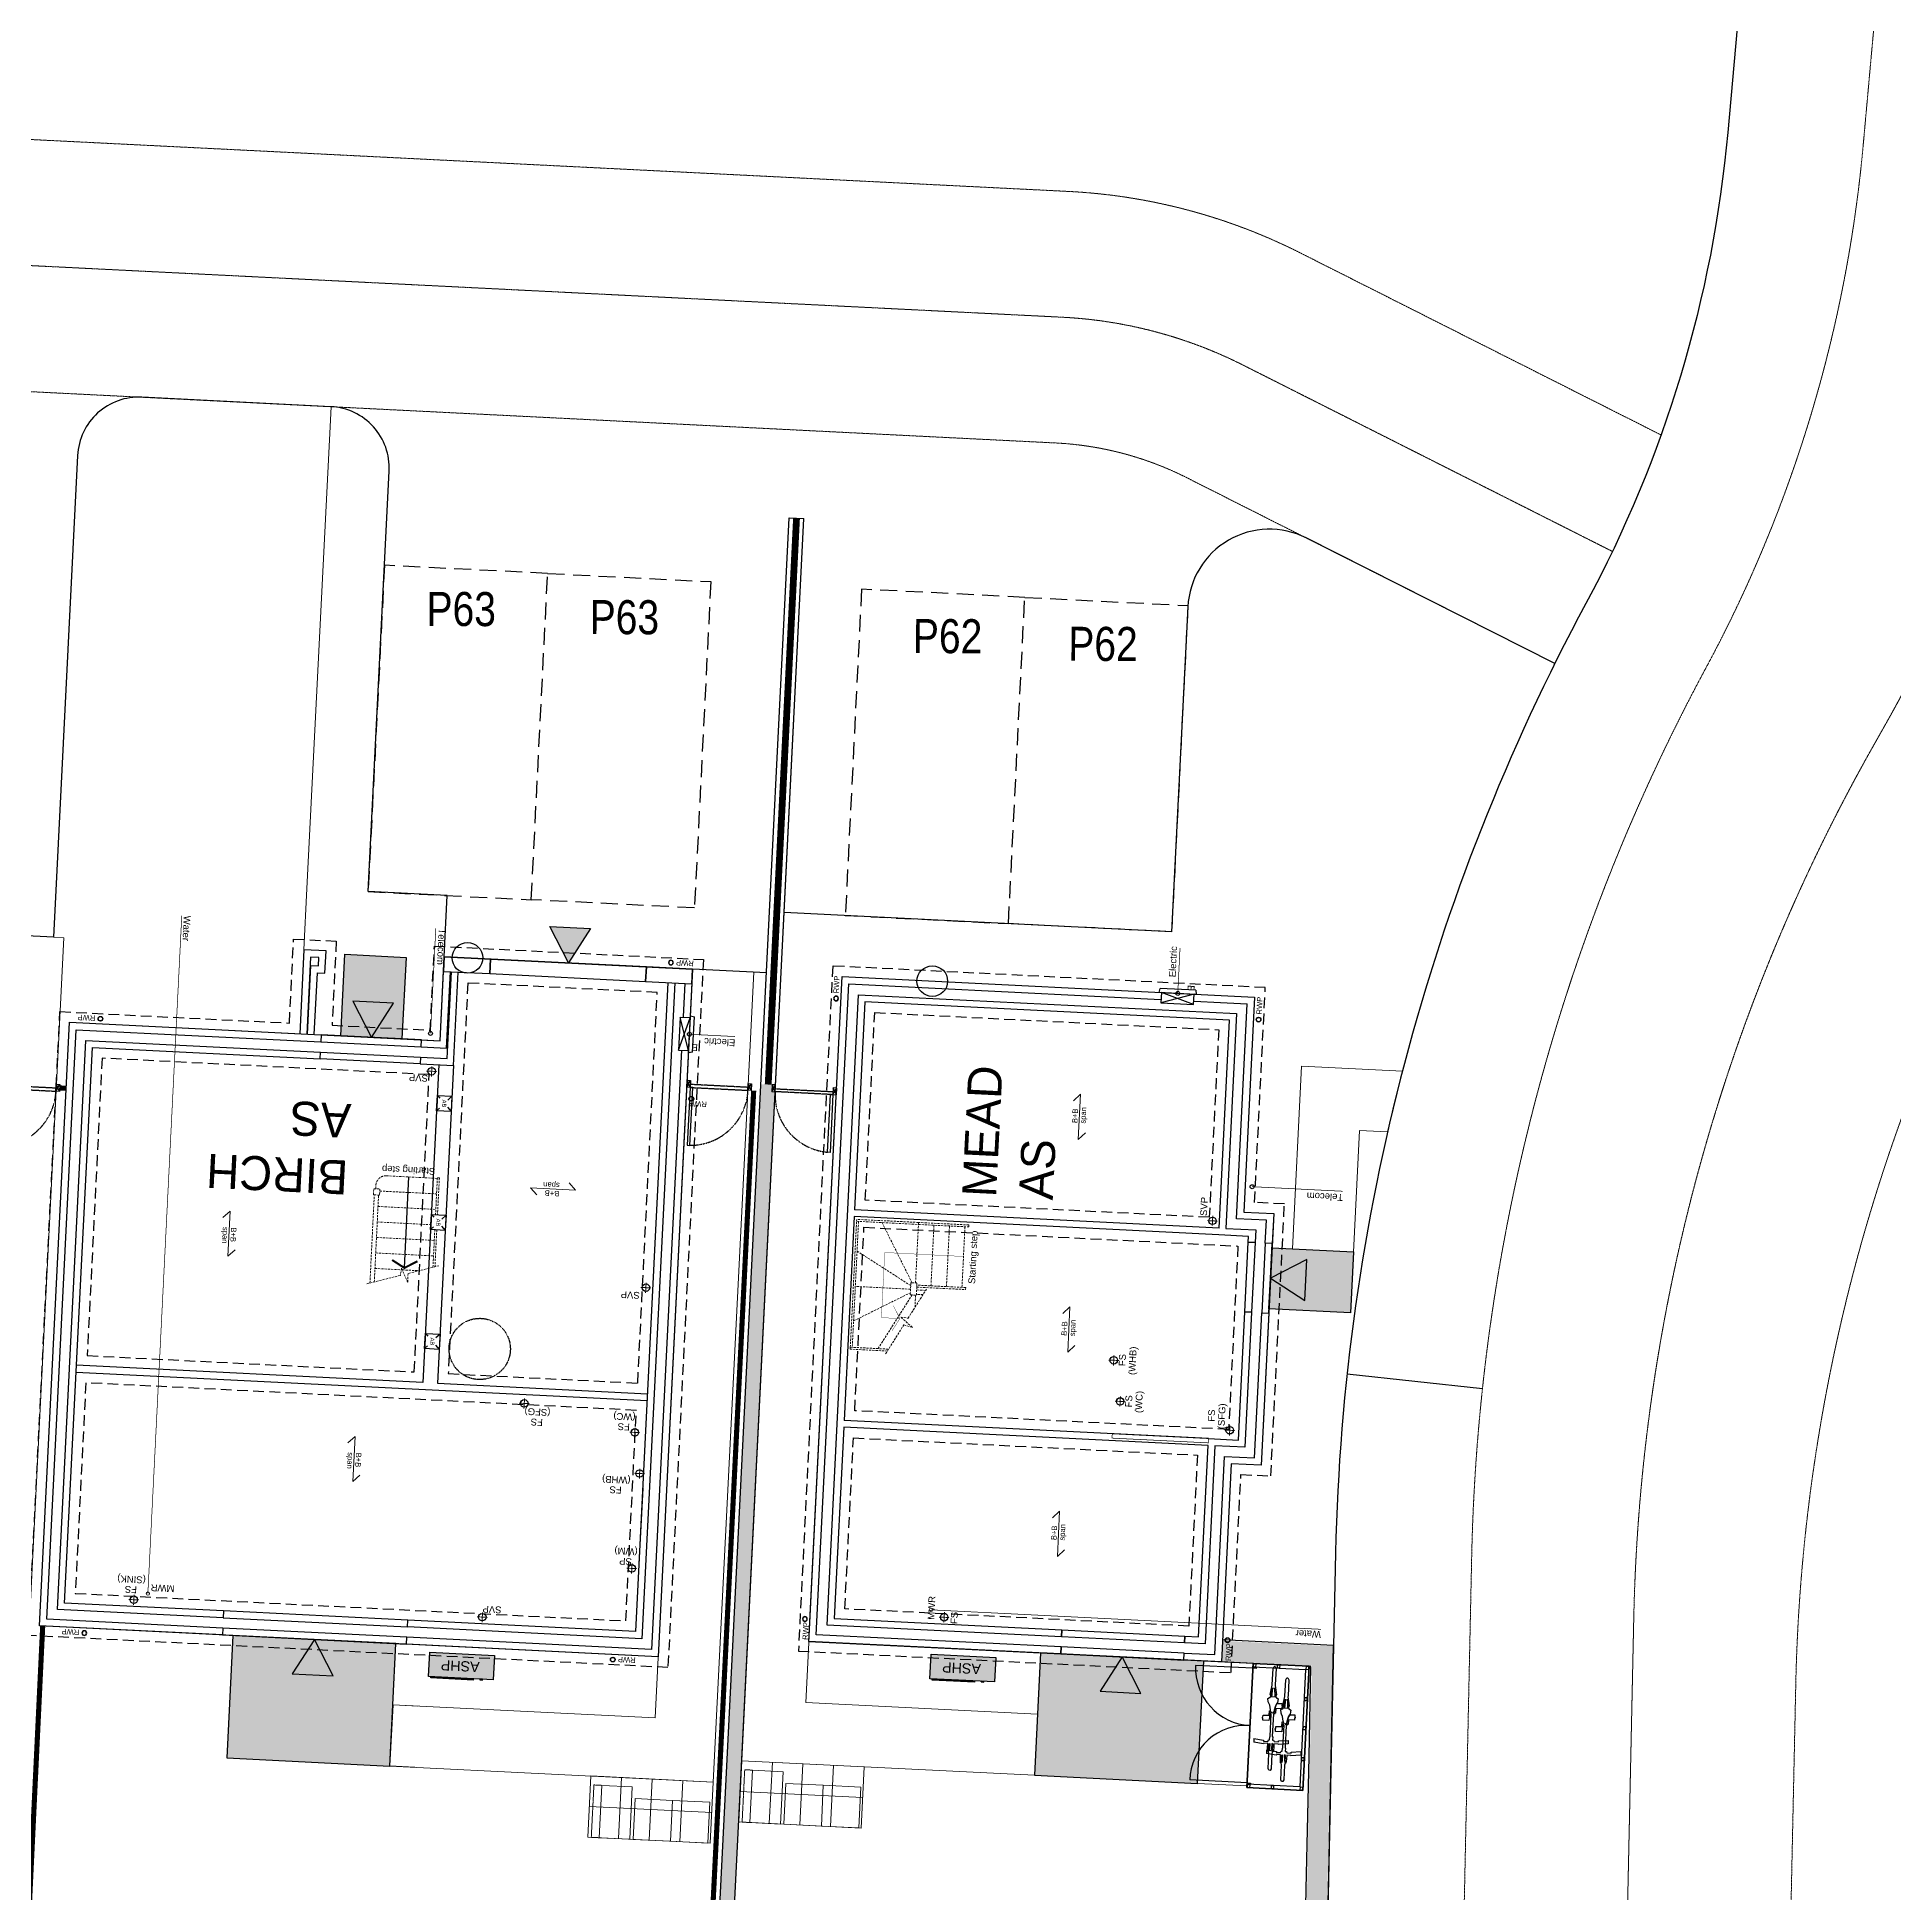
# Model space of a CAD drawing. Extents: x 287880777 to 288144713, y 62793326 to 63089570.
# Drawn here: x 288049055 to 288076346, y 62920524 to 62947804 of the extents above; entities that cross this region are included whole.
import ezdxf

# ---------------------------------------------------------------- set-up
doc = ezdxf.new("R2010")
doc.units = 0
doc.set_wipeout_variables(frame=1)
for name, pattern in [('CENTER', [2, 1.25, -0.25, 0.25, -0.25]), ('CENTER2', [28.575, 19.05, -3.175, 3.175, -3.175]), ('Dash', [6.35, 3.175, -3.175]), ('DASHED', [1.4, 0.7, -0.7]), ('DASHED2', [0.375, 0.25, -0.125]), ('HIDDEN', [9.525, 6.35, -3.175])]:
    doc.linetypes.add(name, pattern=pattern)
doc.layers.get('0').update_dxf_attribs({"color": 252})
for name, color, linetype, lineweight in [('EXP - HIGHWAY CENTRELINE', 3, 'CENTER2', 18), ('EXP - HIGHWAY CHANNEL', 4, 'DASHED2', 9), ('EXP - HIGHWAY FOOTWAY', 3, 'Continuous', 25), ('EXP - PRIVATE CHANNEL', 3, 'DASHED2', 9), ('NAR BIN STORAGE', 2, 'Continuous', 0), ('NAR CBF', 34, 'FENCELINE2', 0), ('NAR M4(2)', 94, 'Continuous', 30), ('NAR PATHS', 3, 'Continuous', 0), ('Wain-Text', 2, 'Continuous', 25)]:
    doc.layers.add(name, color=color, linetype=linetype, lineweight=lineweight)
for name, color, linetype in [('NAR CYCLE STORES', 2, 'DASHED'), ('NAR DETAIL', 2, 'Continuous'), ('NAR EXTERNAL WALLS', 2, 'Continuous'), ('NAR PARKING', 7, 'DASHED2'), ('NAR PATIO', 3, 'Continuous'), ('NAR PRIVATE DRIVE', 6, 'Continuous'), ('NAR PRIVATE PATH HATCH', 8, 'Continuous'), ('NAR_SUBS_PLANS', 7, 'Continuous'), ('Wain-Drainage Foul', 6, 'Continuous'), ('Wain-Drainage Foul Text', 2, 'Continuous'), ('Wain-Drainage run', 140, 'Continuous'), ('Wain-Electrics', 3, 'Continuous'), ('Wain-Floor Vent', 2, 'Continuous'), ('Wain-Foundation acessories', 9, 'Continuous'), ('Wain-Foundation Line', 9, 'Continuous'), ('Wain-Meter box', 9, 'Continuous'), ('Wain-RWP', 9, 'Continuous'), ('Wain-Services Run (Electric)', 10, 'Continuous'), ('Wain-Services Run (Telecom)', 190, 'Continuous'), ('Wain-Stair 1', 2, 'Continuous'), ('Wain-Stair numbers', 9, 'Continuous'), ('Wain-Wall (External)', 4, 'Continuous')]:
    doc.layers.add(name, color=color, linetype=linetype)
for name, color, linetype, true_color in [('NAR DOOR OPENINGS', 140, 'Continuous', 0x00bfff), ('NAR EV CHARGING POINT', 3, 'Continuous', 0x00ff00), ('NAR HOUSE TYPE NAMES', 1, 'Continuous', 0xff0000), ('RL-Fittings', 252, 'Continuous', 0x8f8f8e), ('Wain-Services Run (Water', 145, 'Continuous', 0x3481b8)]:
    doc.layers.add(name, color=color, linetype=linetype, true_color=true_color)
for name, color, linetype, lineweight, true_color in [('NAR Retaining Wall', 222, 'Continuous', 13, 0xcc0099), ('Wain-Mains Water Riser', 152, 'Continuous', 25, 0x2776bb), ('Wain-Mains Water Riser Text', 152, 'Continuous', 25, 0x2776bb)]:
    doc.layers.add(name, color=color, linetype=linetype, lineweight=lineweight, true_color=true_color)
doc.styles.add('DD Arial Narrow', font='ARIALN.TTF', dxfattribs={"height": 100})
doc.styles.get("Standard").update_dxf_attribs({"font": 'arial.ttf'})
doc.styles.add('XREF - ARCHITECT LAYOUT$0$DD Arial Narrow', font='ARIALN.TTF', dxfattribs={"height": 100})
doc.linetypes.add('FENCELINE2', pattern='A,0.25,-0.1,[132,ltypeshp.shx,S=0.1,R=0,X=-0.1,Y=0],-0.1,1', length=1.45)

# ---------------------------------------------------------------- blocks, each defined once
blk = doc.blocks.new('Drainage Pipe')
at = {"linetype": 'CENTER', "lineweight": 13, "ltscale": 20}
for p, q in [((-41681, 78687), (-41831, 78687)), ((-41756, 78762), (-41756, 78612))]:
    blk.add_line(p, q, dxfattribs=at)
blk.add_circle((-41756, 78687), 55)
blk = doc.blocks.new('Span symbol - Beam & block')
at = {"linetype": 'Continuous', "lineweight": 13}
for p, q in [((-5342, 71790), (-6007, 71790)), ((-6007, 71790), (-5906, 71689)), ((-5442, 71890), (-5342, 71790))]:
    blk.add_line(p, q, dxfattribs=at)
at = {"insert": (-5770, 71896), "char_height": 80, "attachment_point": 1, "line_spacing_factor": 0.9}
blk.add_mtext('B+B\\Pspan', dxfattribs=at)
blk = doc.blocks.new('ASHP')
at = {"transparency": 33554457}
h = blk.add_hatch(color=256, dxfattribs=at)
h.dxf.hatch_style = 1
h.paths.add_polyline_path([(548853, -2506), (548853, -2866), (547903, -2866), (547903, -2506)])
at = {"flags": 128}
blk.add_lwpolyline([(548853, -2506), (548853, -2866), (547903, -2866), (547903, -2506)], close=True, dxfattribs=at)
for points in [[(548098, -2496), (548058, -2496), (548058, -2506), (548098, -2506)], [(548199, -2488), (548821, -2488), (548821, -2506), (548199, -2506)]]:
    blk.add_lwpolyline(points, close=True)
at = {"layer": 'Wain-Electrics', "lineweight": 0, "insert": (548112, -2609), "char_height": 150, "width": 2397.38, "attachment_point": 1, "line_spacing_factor": 0.9}
blk.add_mtext('\\A1;ASHP ', dxfattribs=at)
at = {"layer": 'Wain-Text', "lineweight": 0, "insert": (548112, -2609), "char_height": 150, "width": 2397.38, "attachment_point": 1, "line_spacing_factor": 0.9}
blk.add_mtext('\\A1;ASHP ', dxfattribs=at)
blk = doc.blocks.new('RWP')
for radius in [35, 31.5]:
    blk.add_circle((35, 35), radius)
blk = doc.blocks.new('Stairs (Subs)')
at = {"layer": 'Wain-Stair 1', "color": 9, "linetype": 'HIDDEN', "lineweight": 9, "ltscale": 5}
for p, q in [((42, 1543, 0), (42, 2090, 0)), ((71, 2090, 0), (1923, 2090, 0)), ((71, 2090, 0), (71, 1527, 0)), ((1923, 2061, 0), (71, 2061, 0)), ((460, 2061, 0), (914, 1249, 0)), ((967, 1249, 0), (967, 2061, 0)), ((1486, 2061, 0), (1020, 1249, 0)), ((1923, 2090, 0), (1923, 1180, 0)), ((1952, 1180, 0), (1952, 2090, 0)), ((71, 1681, 0), (883, 1222, 0)), ((1923, 1715, 0), (1063, 1232, 0)), ((705, 1170, 0), (883, 1170, 0)), ((883, 1249, 0), (883, 1159, 0)), ((1063, 1249, 0), (883, 1249, 0)), ((883, 1159, 0), (1063, 1159, 0)), ((896, 1062, 0), (896, 1159, 0)), ((960, 1026, 0), (960, 1159, 0)), ((1063, 1159, 0), (1063, 1249, 0)), ((1063, 1180, 0), (1923, 1180, 0)), ((1031, 952, 0), (1923, 952, 0)), ((1031, 724, 0), (1923, 724, 0)), ((1031, 496, 0), (1923, 496, 0))]:
    blk.add_line(p, q, dxfattribs=at)
at = {"layer": 'Wain-Stair 1', "color": 9, "linetype": 'HIDDEN', "lineweight": 9, "ltscale": 5, "elevation": 0}
for points in [[(42, 2090), (71, 2090)], [(1923, 2090), (1952, 2090)], [(0, 1567), (437, 1321), (408, 1194), (549, 1370), (539, 1264), (985, 1012)]]:
    blk.add_lwpolyline(points, dxfattribs=at)
for points in [[(1002, 441), (1031, 441), (1031, 1159), (1002, 1159)], [(1923, 441), (1952, 441), (1952, 1180), (1923, 1180)]]:
    blk.add_lwpolyline(points, close=True, dxfattribs=at)
at = {"layer": 'Wain-Stair numbers', "color": 253, "const_width": 5, "elevation": 0}
for points in [[(528, 1383), (528, 1655), (1486, 1655), (1486, 496)], [(342, 1490), (342, 1490), (528, 1383), (714, 1490), (714, 1490)]]:
    blk.add_lwpolyline(points, dxfattribs=at)
at = {"layer": 'Wain-Stair numbers', "color": 9, "insert": (1481, 406, 0), "char_height": 100, "width": 1584.27, "attachment_point": 2, "line_spacing_factor": 0.9}
blk.add_mtext('Starting step ', dxfattribs=at)
blk = doc.blocks.new('Wall mounted meter - Electric (Plan)')
blk.add_wipeout([(-7157, 85115), (-7157, 84635), (-7007, 84635), (-7007, 85115)])
for p, q in [((-7217, 85137), (-7157, 85147)), ((-7217, 85137), (-7217, 84613)), ((-7157, 85147), (-7157, 84603)), ((-7007, 85115), (-7157, 85115)), ((-7007, 84635), (-7007, 85115)), ((-7157, 84603), (-7217, 84613)), ((-7157, 84635), (-7007, 84635))]:
    blk.add_line(p, q)
at = {"color": 9}
for p, q in [((-7157, 85115), (-7007, 84635)), ((-7007, 85115), (-7157, 84635))]:
    blk.add_line(p, q, dxfattribs=at)
at = {"lineweight": 0, "insert": (-7368, 85117), "char_height": 100, "width": 133.81, "attachment_point": 1, "line_spacing_factor": 0.9}
blk.add_mtext('\\A1;\\pi78.42052,t378.42052;{\\fCalibri|b0|i0|c0|p34;E}', dxfattribs=at)
blk = doc.blocks.new('A$Cee92f38c')
at = {"layer": 'NAR M4(2)', "ltscale": 10, "transparency": 33554585}
h = blk.add_hatch(color=256, dxfattribs=at)
h.dxf.hatch_style = 1
h.paths.add_polyline_path([(0, 1.2), (0.9, 1.2), (0.9, 0), (0, 0)])
at = {"layer": 'NAR M4(2)', "ltscale": 0.25}
blk.add_lwpolyline([(0, 1.2), (0, 0), (0.9, 0), (0.9, 1.2)], close=True, dxfattribs=at)
blk = doc.blocks.new('A$C3d9247a0')
at = {"layer": 'NAR DOOR OPENINGS', "transparency": 33554610}
h = blk.add_hatch(color=256, dxfattribs=at)
h.dxf.hatch_style = 1
h.paths.add_polyline_path([(450, 1200), (150, 680), (750, 680)])
at = {"layer": 'NAR DOOR OPENINGS'}
blk.add_lwpolyline([(450, 1200), (150, 680), (750, 680)], close=True, dxfattribs=at)
at = {"layer": 'NAR M4(2)', "ltscale": 10, "transparency": 33554585, "xscale": -1000, "yscale": 1000, "zscale": 1000}
blk.add_blockref('A$Cee92f38c', (900, 0), dxfattribs=at)
blk = doc.blocks.new('A$C324e72f9')
at = {"layer": 'NAR DOOR OPENINGS', "transparency": 33554610}
h = blk.add_hatch(color=256, dxfattribs=at)
h.dxf.hatch_style = 1
h.paths.add_polyline_path([(1200, 0), (900, 520), (1500, 520)])
at = {"layer": 'NAR PRIVATE PATH HATCH', "transparency": 33554597}
h = blk.add_hatch(color=256, dxfattribs=at)
h.dxf.hatch_style = 1
h.paths.add_polyline_path([(2400, 0), (0, 0), (0, 1800), (2400, 1800)])
at = {"layer": 'NAR DOOR OPENINGS'}
blk.add_lwpolyline([(1200, 0), (900, 520), (1500, 520)], close=True, dxfattribs=at)
at = {"layer": 'NAR PATIO'}
blk.add_lwpolyline([(2400, 0), (0, 0), (0, 1800), (2400, 1800)], close=True, dxfattribs=at)
blk = doc.blocks.new('Stairs Subs')
at = {"layer": 'Wain-Stair 1', "color": 9, "linetype": 'HIDDEN', "lineweight": 9, "ltscale": 5}
for p, q in [((447, 1368), (199, 1368)), ((850, 1368), (462, 1368)), ((850, 1566), (850, 288)), ((913, 1585), (913, 288)), ((-29, -9), (-29, 1299)), ((0, 1307), (0, -9)), ((850, 1140), (0, 1140)), ((850, 912), (0, 912)), ((850, 684), (0, 684)), ((850, 456), (0, 456)), ((836, 198), (836, 288)), ((836, 288), (926, 288)), ((926, 288), (926, 198)), ((836, 228), (0, 228)), ((752, 0), (0, 0)), ((926, 198), (836, 198)), ((896, 198), (896, 145)), ((0, -9), (-29, -9))]:
    blk.add_line(p, q, dxfattribs=at)
blk.add_lwpolyline([(-87, 1281), (360, 1417), (359, 1547), (459, 1345), (472, 1450), (962, 1600)], dxfattribs=at)
blk.add_arc((752, 145), 145, 270, 0, dxfattribs=at)
at = {"layer": 'Wain-Stair numbers', "const_width": 30}
blk.add_lwpolyline([(604, 1231), (604, 1231), (418, 1338), (232, 1231), (232, 1231)], dxfattribs=at)
at = {"layer": 'Wain-Stair numbers'}
blk.add_lwpolyline([(418, 1338), (418, 0)], dxfattribs=at)
at = {"layer": 'Wain-Stair numbers', "color": 9, "insert": (428, -49), "char_height": 100, "width": 1584.27, "attachment_point": 2, "line_spacing_factor": 0.9}
blk.add_mtext('Starting step ', dxfattribs=at)
blk = doc.blocks.new('A$C1dcf01e1')
at = {"layer": 'Wain-Drainage Foul', "lineweight": 0}
blk.add_blockref('Drainage Pipe', (41756, -78687), dxfattribs=at)
blk = doc.blocks.new('A$C43a92ec7')
at = {"layer": 'NAR DOOR OPENINGS', "transparency": 33554610}
h = blk.add_hatch(color=256, dxfattribs=at)
h.dxf.hatch_style = 1
edge = h.paths.add_edge_path()
edge.add_line((0, 0), (-300, 520))
edge.add_line((-300, 520), (300, 520))
edge.add_line((300, 520), (0, 0))
at = {"layer": 'NAR DOOR OPENINGS'}
blk.add_lwpolyline([(0, 0), (-300, 520), (300, 520)], close=True, dxfattribs=at)
blk = doc.blocks.new('A$Cfbc31330')
at = {"layer": 'RL-Fittings', "ltscale": 0.859024}
for p, q in [((0, 0.288), (0.033, 0.305)), ((0.033, 0.305), (0.301, 0.305)), ((0.301, 0.305), (0.309, 0.305)), ((0.309, 0.305), (0.459, 0.331)), ((0.467, 0.314), (0.351, 0.297)), ((0.351, 0.297), (0.501, 0.306)), ((0.459, 0.331), (0.484, 0.322)), ((0.501, 0.306), (0.467, 0.314)), ((0.484, 0.322), (0.509, 0.331)), ((0.501, 0.322), (0.501, 0.239)), ((0.509, 0.339), (0.526, 0.364)), ((0.509, 0.331), (0.509, 0.339)), ((0.526, 0.364), (0.584, 0.356)), ((0.584, 0.356), (0.601, 0.347)), ((0.601, 0.431), (0.634, 0.431)), ((0.601, 0.347), (0.601, 0.431)), ((0.601, 0.347), (0.634, 0.331)), ((0.634, 0.331), (0.601, 0.347)), ((0.634, 0.439), (0.651, 0.439)), ((0.634, 0.431), (0.634, 0.439)), ((0.634, 0.331), (0.71, 0.314)), ((0.71, 0.314), (0.634, 0.331)), ((0.651, 0.439), (0.651, 0.431)), ((0.651, 0.431), (0.684, 0.431)), ((0.684, 0.431), (0.685, 0.331)), ((0.685, 0.331), (0.76, 0.331)), ((0.71, 0.314), (0.743, 0.306)), ((0.743, 0.306), (0.71, 0.314)), ((0.743, 0.306), (0.76, 0.289)), ((0.76, 0.289), (0.743, 0.306)), ((0.76, 0.331), (0.76, 0.314)), ((0.76, 0.314), (0.776, 0.314)), ((0.776, 0.314), (0.776, 0.297)), ((1.144, 0.298), (1.152, 0.306)), ((1.152, 0.306), (1.202, 0.306)), ((1.194, 0.561), (1.252, 0.561)), ((1.211, 0.402), (1.194, 0.561)), ((1.202, 0.323), (1.227, 0.331)), ((1.202, 0.306), (1.202, 0.323)), ((1.227, 0.402), (1.211, 0.402)), ((1.227, 0.331), (1.227, 0.402)), ((1.252, 0.561), (1.269, 0.402)), ((1.269, 0.402), (1.261, 0.394)), ((1.265, 0.398), (1.261, 0.331)), ((1.261, 0.331), (1.327, 0.331)), ((1.269, 0.314), (1.261, 0.298)), ((1.386, 0.315), (1.269, 0.314)), ((1.327, 0.331), (1.394, 0.323)), ((1.352, 0.298), (1.386, 0.306)), ((1.394, 0.323), (1.394, 0.315)), ((1.394, 0.315), (1.428, 0.306)), ((1.428, 0.306), (1.67, 0.306)), ((1.67, 0.306), (1.698, 0.292)), ((0, 0.272), (0, 0.288)), ((0.033, 0.255), (0, 0.272)), ((0.301, 0.255), (0.033, 0.255)), ((0.309, 0.255), (0.301, 0.255)), ((0.459, 0.23), (0.309, 0.255)), ((0.468, 0.247), (0.351, 0.264)), ((0.351, 0.264), (0.501, 0.255)), ((0.484, 0.239), (0.459, 0.23)), ((0.501, 0.255), (0.468, 0.247)), ((0.509, 0.23), (0.484, 0.239)), ((0.509, 0.222), (0.509, 0.23)), ((0.526, 0.197), (0.509, 0.222)), ((0.584, 0.205), (0.526, 0.197)), ((0.601, 0.214), (0.584, 0.205)), ((0.635, 0.231), (0.601, 0.214)), ((0.71, 0.247), (0.635, 0.231)), ((0.743, 0.256), (0.71, 0.247)), ((0.726, 0.247), (0.718, 0.247)), ((0.726, 0.231), (0.726, 0.247)), ((0.801, 0.231), (0.726, 0.231)), ((0.76, 0.272), (0.743, 0.256)), ((0.76, 0.289), (0.76, 0.281)), ((0.76, 0.281), (0.76, 0.289)), ((0.76, 0.247), (0.76, 0.239)), ((0.776, 0.247), (0.76, 0.247)), ((0.76, 0.239), (0.852, 0.239)), ((0.776, 0.297), (1.144, 0.298)), ((0.776, 0.264), (0.776, 0.247)), ((1.144, 0.264), (0.776, 0.264)), ((0.802, 0.13), (0.801, 0.231)), ((0.835, 0.13), (0.802, 0.13)), ((0.835, 0.122), (0.835, 0.13)), ((0.852, 0.122), (0.835, 0.122)), ((0.852, 0.239), (0.852, 0.231)), ((0.852, 0.231), (0.885, 0.231)), ((0.885, 0.131), (0.852, 0.13)), ((0.852, 0.13), (0.852, 0.122)), ((0.885, 0.231), (0.885, 0.131)), ((1.152, 0.256), (1.144, 0.264)), ((1.202, 0.256), (1.152, 0.256)), ((1.194, 0.001), (1.211, 0.16)), ((1.194, 0), (1.253, 0)), ((1.202, 0.239), (1.202, 0.256)), ((1.227, 0.231), (1.202, 0.239)), ((1.211, 0.16), (1.227, 0.16)), ((1.227, 0.16), (1.227, 0.231)), ((1.269, 0.16), (1.252, 0.001)), ((1.261, 0.298), (1.352, 0.298)), ((1.261, 0.264), (1.352, 0.264)), ((1.269, 0.248), (1.261, 0.264)), ((1.261, 0.231), (1.261, 0.168)), ((1.327, 0.231), (1.261, 0.231)), ((1.261, 0.168), (1.269, 0.16)), ((1.386, 0.248), (1.269, 0.248)), ((1.394, 0.239), (1.327, 0.231)), ((1.352, 0.264), (1.386, 0.256)), ((1.428, 0.256), (1.394, 0.248)), ((1.394, 0.248), (1.394, 0.239)), ((1.67, 0.256), (1.428, 0.256)), ((1.698, 0.271), (1.67, 0.256)), ((1.698, 0.292), (1.698, 0.271))]:
    blk.add_line(p, q, dxfattribs=at)

msp = doc.modelspace()

# ---------------------------------------------------------------- linework, layer by layer
at = {"layer": 'EXP - HIGHWAY CENTRELINE', "ltscale": 0.15, "flags": 128}
for points in [[(288082369, 62830131), (288088746, 62863492, 0.257378), (288082765, 62881853), (288079969, 62884468, -0.213199), (288072053, 62903262), (288072511, 62924583, -0.123895), (288076027, 62937385), (288076210, 62937709, 0.106544), (288078907, 62946358), (288080118, 62959784)], [(288072198, 62940247), (288066774, 62942984, 0.104727), (288064110, 62943689), (288027446, 62945524)]]:
    msp.add_lwpolyline(points, format="xyb", dxfattribs=at)
at = {"layer": 'EXP - HIGHWAY CHANNEL', "ltscale": 2.5, "flags": 128}
for points in [[(288076205, 62949797), (288075882, 62946224, -0.101417), (288073570, 62938534, 0.118747), (288070130, 62925490), (288069890, 62914308)], [(288074670, 62913335), (288074891, 62923609, -0.132001), (288078671, 62936562, 0.114617), (288081927, 62946448), (288082195, 62949413)]]:
    msp.add_lwpolyline(points, format="xyb", dxfattribs=at)
at = {"layer": 'EXP - HIGHWAY FOOTWAY', "flags": 128}
msp.add_lwpolyline([(288066692, 62958683, -0.424222), (288074213, 62949977), (288073891, 62946404, -0.101417), (288071809, 62939483, 0.118747), (288068130, 62925533), (288067654, 62903357, 0.207504), (288076499, 62881698, 0.207504)], format="xyb", dxfattribs=at)
msp.add_lwpolyline([(288068301, 62928163), (288070289, 62927948)], dxfattribs=at)
at = {"layer": 'EXP - PRIVATE CHANNEL', "ltscale": 2.5, "flags": 128}
for points in [[(288072912, 62941959), (288067607, 62944636, 0.104727), (288064202, 62945537), (288027538, 62947372)], [(288071353, 62938601), (288065940, 62941333, 0.104727), (288064018, 62941841), (288027353, 62943676)]]:
    msp.add_lwpolyline(points, format="xyb", dxfattribs=at)
at = {"layer": 'NAR BIN STORAGE', "linetype": 'Dash', "ltscale": 0.025}
for points in [[(288057350, 62922118), (288057235, 62922124), (288057196, 62921354), (288057311, 62921349)], [(288059565, 62922342), (288059450, 62922347), (288059412, 62921578), (288059527, 62921572)]]:
    msp.add_lwpolyline(points, dxfattribs=at)
at = {"layer": 'NAR BIN STORAGE'}
for points in [[(288057311, 62921349), (288057350, 62922118), (288057799, 62922096), (288057761, 62921326)], [(288059527, 62921572), (288059565, 62922342), (288060014, 62922319), (288059976, 62921550)], [(288060026, 62921548), (288060056, 62922147), (288060605, 62922120), (288060576, 62921520)], [(288060576, 62921520), (288060605, 62922120), (288061155, 62922092), (288061125, 62921493)], [(288057811, 62921324), (288057840, 62921923), (288058390, 62921896), (288058360, 62921297)], [(288058360, 62921297), (288058390, 62921896), (288058939, 62921869), (288058909, 62921269)]]:
    msp.add_lwpolyline(points, close=True, dxfattribs=at)
at = {"layer": 'NAR CBF', "ltscale": 1200, "transparency": 33554687, "const_width": 75}
for points in [[(288049384, 62932365), (288049484, 62932360)], [(288058782, 62916324), (288059582, 62932325)], [(288049137, 62924460), (288048894, 62919369), (288048887, 62916350)]]:
    msp.add_lwpolyline(points, dxfattribs=at)
at = {"layer": 'NAR DETAIL', "flags": 128}
for points in [[(288058654, 62932472), (288058649, 62932372), (288058599, 62932375), (288058604, 62932474)], [(288049387, 62932415), (288049382, 62932315), (288049332, 62932317), (288049337, 62932417)], [(288058649, 62932372), (288058606, 62931523), (288058644, 62931521), (288058687, 62932370)], [(288059552, 62932427), (288059547, 62932327), (288059498, 62932330), (288059503, 62932429)], [(288059852, 62932412), (288059847, 62932312), (288059897, 62932310), (288059902, 62932409)], [(288060746, 62932267), (288060704, 62931418), (288060666, 62931420), (288060708, 62932269)], [(288060751, 62932367), (288060746, 62932267), (288060796, 62932265), (288060801, 62932364)]]:
    msp.add_lwpolyline(points, close=True, dxfattribs=at)
for points in [[(288058649, 62932372), (288058604, 62932474)], [(288049332, 62932317), (288049387, 62932415)], [(288049382, 62932315), (288049337, 62932417)], [(288058599, 62932375), (288058654, 62932472)], [(288059498, 62932330), (288059552, 62932427)], [(288059547, 62932327), (288059503, 62932429)], [(288059847, 62932312), (288059902, 62932409)], [(288059897, 62932310), (288059852, 62932412)], [(288060746, 62932267), (288060801, 62932364)], [(288060796, 62932265), (288060751, 62932367)]]:
    msp.add_lwpolyline(points, dxfattribs=at)
at = {"layer": 'NAR DETAIL', "linetype": 'DASHED', "ltscale": 0.005, "flags": 128}
for points in [[(288048483, 62932360), (288049332, 62932317), (288049334, 62932361), (288048485, 62932404)], [(288058649, 62932372), (288059498, 62932330), (288059500, 62932373), (288058651, 62932416)], [(288060746, 62932267), (288059897, 62932310), (288059899, 62932353), (288060748, 62932311)]]:
    msp.add_lwpolyline(points, close=True, dxfattribs=at)
at = {"layer": 'NAR DETAIL', "ltscale": 0.5}
msp.add_lwpolyline([(288067742, 62923867), (288066918, 62923908), (288066827, 62922085), (288067651, 62922044), (288067742, 62923867)], dxfattribs=at)
msp.add_lwpolyline([(288066918, 62923908), (288067742, 62923867), (288067651, 62922044), (288066827, 62922085)], close=True, dxfattribs=at)
at = {"layer": 'NAR DETAIL', "linetype": 'DASHED', "ltscale": 0.2}
for centre, start, end in [((288048483, 62932360), 269.5514, 357.1315), ((288058649, 62932372), 269.5514, 357.1315), ((288060746, 62932267), 177.1392, 264.7193)]:
    msp.add_arc(centre, 850, start, end, dxfattribs=at)
at = {"layer": 'NAR EV CHARGING POINT'}
for centre in [(288055377, 62934276), (288062206, 62933934)]:
    msp.add_circle(centre, 225, dxfattribs=at)
at = {"layer": 'NAR EXTERNAL WALLS'}
for points in [[(288059097, 62916323), (288060318, 62940729)], [(288060104, 62940740), (288060318, 62940729)]]:
    msp.add_lwpolyline(points, dxfattribs=at)
for points in [[(288064625, 62916122), (288064626, 62916199), (288066753, 62916194, 0.408601), (288067955, 62917369), (288067989, 62918944), (288068029, 62920811), (288068066, 62922533), (288068101, 62924174), (288066468, 62924256)], [(288064300, 62916123), (288064301, 62916525), (288066753, 62916519, 0.408601), (288067630, 62917376), (288067664, 62918951), (288067704, 62920818), (288067741, 62922539), (288067769, 62923865), (288066452, 62923931)]]:
    msp.add_lwpolyline(points, format="xyb", dxfattribs=at)
at = {"layer": 'NAR PARKING', "ltscale": 1000}
for points in [[(288056315, 62935130), (288056555, 62939924), (288054158, 62940044), (288053918, 62935250)], [(288056315, 62935130), (288056555, 62939924), (288058952, 62939804), (288058712, 62935010)], [(288063325, 62934779), (288063564, 62939573), (288061167, 62939693), (288060928, 62934899)], [(288063325, 62934779), (288063564, 62939573), (288065961, 62939453), (288065722, 62934659)]]:
    msp.add_lwpolyline(points, close=True, dxfattribs=at)
at = {"layer": 'NAR PATHS'}
for points in [[(288052974, 62934396), (288053019, 62935295), (288053373, 62942374)], [(288060883, 62934000), (288060883, 62934000), (288060350, 62923334), (288063752, 62923165), (288063708, 62922266), (288059407, 62922480), (288060029, 62934946), (288060029, 62934946)], [(288048397, 62934625), (288048547, 62934617), (288047997, 62923618), (288043994, 62923816), (288043949, 62922917), (288048850, 62922674), (288049446, 62934572), (288049296, 62934580)], [(288059856, 62922457), (288059811, 62921558)], [(288060306, 62922435), (288060261, 62921536)], [(288060755, 62922413), (288060710, 62921514)], [(288057641, 62922234), (288057596, 62921335)], [(288058090, 62922211), (288058045, 62921312)], [(288058540, 62922189), (288058495, 62921290)], [(288059384, 62922030), (288061182, 62921941)], [(288057169, 62921806), (288058967, 62921717)]]:
    msp.add_lwpolyline(points, dxfattribs=at)
for points in [[(288069111, 62932611), (288067631, 62932685), (288067496, 62930003), (288067197, 62930018), (288067152, 62929119), (288068350, 62929059), (288068484, 62931741), (288068894, 62931721), (288068940, 62931919), (288068983, 62932098), (288069041, 62932333)], [(288066104, 62922146), (288066829, 62922110), (288066918, 62923908), (288066194, 62923944)], [(288059362, 62921581), (288059407, 62922480), (288061204, 62922390), (288061160, 62921491)], [(288057147, 62921357), (288057191, 62922256), (288058989, 62922167), (288058944, 62921268)]]:
    msp.add_lwpolyline(points, close=True, dxfattribs=at)
at = {"layer": 'NAR PATHS', "elevation": 0}
msp.add_lwpolyline([(288054605, 62922384), (288054239, 62922403), (288054284, 62923301), (288054650, 62923283)], dxfattribs=at)
at = {"layer": 'NAR PRIVATE DRIVE'}
for points in [[(288059769, 62934056), (288055037, 62934293), (288055081, 62935191), (288053918, 62935250), (288054227, 62941430, 0.414216), (288053373, 62942374), (288050593, 62942513, 0.414214), (288049649, 62941659), (288049295, 62934580), (288044747, 62934807), (288044792, 62935707), (288043647, 62935764)], [(288071353, 62938601), (288067700, 62940445, 0.542473), (288065960, 62939434), (288065721, 62934659), (288060029, 62934944), (288060318, 62940729)]]:
    msp.add_lwpolyline(points, format="xyb", dxfattribs=at)
msp.add_lwpolyline([(288060029, 62934944), (288060318, 62940729)], dxfattribs=at)
at = {"layer": 'NAR Retaining Wall', "linetype": 'DASHED', "ltscale": 250}
for points, const_width in [([(288059795, 62932415), (288060211, 62940734)], 100), ([(288058990, 62916324), (288059795, 62932415)], 200)]:
    msp.add_lwpolyline(points, dxfattribs=dict(at, const_width=const_width))
at = {"layer": 'NAR Retaining Wall', "linetype": 'Continuous', "ltscale": 250, "const_width": 300}
msp.add_lwpolyline([(288064463, 62916123), (288064463, 62916362), (288066753, 62916357, 0.408601), (288067793, 62917372), (288067826, 62918947), (288067866, 62920815), (288067903, 62922536), (288067935, 62924020), (288066460, 62924093)], format="xyb", dxfattribs=at)
at = {"layer": 'RL-Fittings', "ltscale": 0.859024}
for p, q in [((288066915, 62923838), (288066074, 62923880)), ((288066831, 62922155), (288065989, 62922197))]:
    msp.add_line(p, q, dxfattribs=at)
at = {"layer": 'RL-Fittings', "ltscale": 0.859024, "flags": 128}
for points in [[(288066915, 62923838), (288066918, 62923908), (288067742, 62923867), (288067651, 62922044), (288066827, 62922085), (288066830, 62922135)], [(288066916, 62923858), (288067690, 62923819), (288067604, 62922096), (288066830, 62922135)]]:
    msp.add_lwpolyline(points, dxfattribs=at)
for points in [[(288066966, 62923855), (288066965, 62923835), (288066915, 62923838), (288066916, 62923858), (288066966, 62923855)], [(288066963, 62923901), (288066923, 62923903), (288066921, 62923863), (288066961, 62923861), (288066963, 62923901)], [(288067314, 62923883), (288067274, 62923885), (288067272, 62923845), (288067312, 62923843), (288067314, 62923883)], [(288067737, 62923862), (288067697, 62923864), (288067695, 62923824), (288067735, 62923822), (288067737, 62923862)], [(288067714, 62923404), (288067674, 62923406), (288067672, 62923366), (288067712, 62923364), (288067714, 62923404)], [(288067693, 62922977), (288067653, 62922979), (288067651, 62922939), (288067691, 62922937), (288067693, 62922977)], [(288067670, 62922522), (288067630, 62922524), (288067628, 62922484), (288067668, 62922482), (288067670, 62922522)], [(288066881, 62922152), (288066880, 62922132), (288066830, 62922135), (288066831, 62922155), (288066881, 62922152)], [(288066874, 62922128), (288066835, 62922130), (288066833, 62922090), (288066872, 62922088), (288066874, 62922128)], [(288067225, 62922110), (288067185, 62922112), (288067183, 62922072), (288067223, 62922070), (288067225, 62922110)], [(288067648, 62922089), (288067609, 62922091), (288067607, 62922051), (288067646, 62922049), (288067648, 62922089)]]:
    msp.add_lwpolyline(points, close=True, dxfattribs=at)
at = {"layer": 'RL-Fittings', "ltscale": 0.859024}
for centre, radius, start, end in [((288066921, 62923844), 849, 177.539, 266.7317), ((288066810, 62922178), 821, 85.5939, 178.6768)]:
    msp.add_arc(centre, radius, start, end, dxfattribs=at)
at = {"layer": 'Wain-Drainage run', "lineweight": 0}
msp.add_circle((288050682, 62924936), 25, dxfattribs=at)
at = {"layer": 'Wain-Foundation Line', "linetype": 'HIDDEN', "ltscale": 25}
for points in [[(288053450, 62934522), (288053388, 62933286), (288054830, 62933214), (288054892, 62934450), (288058843, 62934252), (288058322, 62923850), (288048932, 62924320), (288049390, 62933486), (288052761, 62933318), (288052823, 62934553)], [(288055383, 62933907), (288055095, 62928167), (288057878, 62928028), (288058165, 62933768)], [(288050009, 62932802), (288049791, 62928432), (288054596, 62928192), (288054815, 62932561)], [(288049771, 62928033), (288049616, 62924939), (288057703, 62924535), (288057858, 62927628)]]:
    msp.add_lwpolyline(points, close=True, dxfattribs=at)
at = {"layer": 'Wain-Foundation Line', "linetype": 'HIDDEN', "ltscale": 25, "elevation": 0}
for points in [[(288060239, 62924092), (288066594, 62923774), (288066740, 62926686), (288067179, 62926664), (288067379, 62930661), (288066940, 62930683), (288067098, 62933839), (288060743, 62934157)], [(288066413, 62933220), (288066275, 62930464), (288061222, 62930716), (288061360, 62933473)], [(288066695, 62930042), (288066560, 62927348), (288061067, 62927623), (288061202, 62930317)], [(288066101, 62926970), (288065975, 62924458), (288060921, 62924711), (288061047, 62927223)]]:
    msp.add_lwpolyline(points, close=True, dxfattribs=at)
at = {"layer": 'Wain-Mains Water Riser', "lineweight": 0}
msp.add_circle((288062186, 62924697), 25, dxfattribs=at)
at = {"layer": 'Wain-Services Run (Electric)', "const_width": 10}
msp.add_lwpolyline([(288065812, 62933753), (288065845, 62934423)], dxfattribs=at)
at = {"layer": 'Wain-Services Run (Telecom)', "const_width": 10}
for points in [[(288054834, 62933166), (288054912, 62934708)], [(288066904, 62930914), (288068236, 62930847)]]:
    msp.add_lwpolyline(points, dxfattribs=at)
at = {"layer": 'Wain-Services Run (Telecom)'}
for centre in [(288054834, 62933166), (288066904, 62930914)]:
    msp.add_circle(centre, 29, dxfattribs=at)
at = {"layer": 'Wain-Services Run (Water', "const_width": 10}
for points in [[(288050682, 62924936), (288051180, 62934894)], [(288062186, 62924697), (288067914, 62924411)]]:
    msp.add_lwpolyline(points, dxfattribs=at)
at = {"layer": 'Wain-Wall (External)'}
for p, q in [((288052974, 62934396), (288052912, 62933160)), ((288053301, 62934379), (288052974, 62934396)), ((288053071, 62934288), (288053015, 62933155)), ((288053025, 62933154), (288053075, 62934165)), ((288053193, 62934282), (288053071, 62934288)), ((288053075, 62934165), (288053187, 62934159)), ((288053187, 62934159), (288053193, 62934282)), ((288053284, 62934052), (288053301, 62934379)), ((288055717, 62934258), (288055707, 62934044)), ((288057994, 62933929), (288058005, 62934144)), ((288053127, 62933149), (288053172, 62934057)), ((288053172, 62934057), (288053284, 62934052)), ((288060394, 62924234), (288060883, 62934000)), ((288060883, 62934000), (288066940, 62933697)), ((288060980, 62933893), (288066833, 62933600)), ((288060659, 62924474), (288061122, 62933735)), ((288061122, 62933735), (288066675, 62933457)), ((288066675, 62930444), (288066833, 62933600)), ((288066940, 62933697), (288066782, 62930541)), ((288066675, 62933457), (288066518, 62930301)), ((288066418, 62930306), (288061064, 62930574)), ((288066413, 62930206), (288061059, 62930474)), ((288066518, 62930301), (288066957, 62930279)), ((288067114, 62930422), (288066675, 62930444)), ((288066782, 62930541), (288067222, 62930519)), ((288067097, 62930085), (288067114, 62930422)), ((288067222, 62930519), (288067200, 62930079)), ((288066957, 62930279), (288066948, 62930092)), ((288067200, 62930079), (288067097, 62930085)), ((288049628, 62928190), (288058015, 62927771)), ((288054723, 62928035), (288049633, 62928290)), ((288060905, 62927381), (288060764, 62924569)), ((288066258, 62927113), (288060905, 62927381)), ((288066263, 62927213), (288060910, 62927481)), ((288060764, 62924569), (288064110, 62924401)), ((288064105, 62924301), (288060659, 62924474)), ((288064110, 62924401), (288064105, 62924301))]:
    msp.add_line(p, q, dxfattribs=at)
for points in [[(288055026, 62934078), (288055707, 62934044), (288055717, 62934258), (288055037, 62934293)], [(288058005, 62934144), (288055717, 62934258), (288055707, 62934044), (288057994, 62933929)], [(288057994, 62933929), (288058675, 62933895), (288058685, 62934110), (288058005, 62934144)], [(288054701, 62933070), (288053230, 62933144), (288053225, 62933042), (288054696, 62932968)], [(288054683, 62932718), (288053213, 62932792), (288053218, 62932892), (288054688, 62932818)], [(288066797, 62929076), (288066848, 62930097), (288066948, 62930092), (288066896, 62929071)], [(288067149, 62929058), (288067200, 62930079), (288067097, 62930085), (288067046, 62929063)], [(288054500, 62924545), (288051793, 62924680), (288051788, 62924580), (288054495, 62924445)], [(288054487, 62924295), (288051781, 62924430), (288051776, 62924328), (288054482, 62924193)], [(288065917, 62924311), (288065912, 62924211), (288064105, 62924301), (288064110, 62924401)], [(288065900, 62923959), (288065905, 62924061), (288064097, 62924152), (288064092, 62924049)]]:
    msp.add_lwpolyline(points, close=True, dxfattribs=at)
for points in [[(288058675, 62933900), (288058180, 62924008), (288054482, 62924193)], [(288058572, 62933900), (288058083, 62924115), (288054487, 62924295)], [(288058423, 62933908), (288057940, 62924272), (288054495, 62924445)], [(288058323, 62933913), (288057846, 62924377), (288054500, 62924545)], [(288054683, 62932718), (288055172, 62932694), (288055241, 62934067)], [(288054688, 62932818), (288055077, 62932799), (288055141, 62934072)], [(288054696, 62932968), (288055069, 62932949), (288055126, 62934073)], [(288054701, 62933070), (288054975, 62933057), (288055026, 62934078)], [(288060394, 62924234), (288064093, 62924049), (288064097, 62924152), (288060502, 62924331), (288060980, 62933893)], [(288066418, 62930306), (288066571, 62933362), (288061217, 62933630), (288061064, 62930574)], [(288051776, 62924328), (288049089, 62924463), (288049533, 62933329), (288053230, 62933144)], [(288051781, 62924430), (288049196, 62924560), (288049630, 62933221), (288053225, 62933042)], [(288051788, 62924580), (288049354, 62924702), (288049772, 62933064), (288053218, 62932892)], [(288051793, 62924680), (288049459, 62924797), (288049867, 62932959), (288053213, 62932792)], [(288061059, 62930474), (288060910, 62927481)], [(288066948, 62930092), (288066848, 62930097), (288066852, 62930184), (288066413, 62930206)], [(288066354, 62924039), (288066500, 62926950), (288066939, 62926928), (288067046, 62929063), (288067149, 62929058), (288067037, 62926821), (288066597, 62926843), (288066452, 62923931), (288065900, 62923959), (288065905, 62924061), (288066354, 62924039)], [(288066896, 62929071), (288066797, 62927086), (288066358, 62927108), (288066212, 62924196), (288065912, 62924211), (288065917, 62924311), (288066117, 62924301), (288066258, 62927113)], [(288066263, 62927213), (288066702, 62927191), (288066797, 62929076), (288066896, 62929071)], [(288057951, 62926487), (288057895, 62925374)]]:
    msp.add_lwpolyline(points, dxfattribs=at)
at = {"layer": 'Wain-Wall (External)', "linetype": 'HIDDEN', "ltscale": 25, "const_width": 10}
msp.add_lwpolyline([(288064846, 62927220), (288066260, 62927150), (288066263, 62927213), (288064849, 62927283)], close=True, dxfattribs=at)

# ---------------------------------------------------------------- block references
at = {"layer": 'NAR DETAIL'}
for p, rotation in [((288602848, 62893783), 177.1353468428826), ((288610213, 62893752, 0), 177.135346842883)]:
    msp.add_blockref('ASHP', p, dxfattribs=dict(at, rotation=rotation))
at = {"layer": 'NAR DOOR OPENINGS', "rotation": 357.1353468428826}
msp.add_blockref('A$C43a92ec7', (288056861, 62934201), dxfattribs=at)
at = {"layer": 'NAR EV CHARGING POINT', "ltscale": 0.5, "xscale": 900, "yscale": 900, "zscale": 900, "rotation": 267.1353468383416}
for p in [(288066984, 62923878), (288067171, 62923712)]:
    msp.add_blockref('A$Cfbc31330', p, dxfattribs=at)
at = {"layer": 'NAR M4(2)'}
for p, rotation in [((288054475, 62934283), 177.1353468428826), ((288068350, 62929059), 87.13534684288307)]:
    msp.add_blockref('A$C3d9247a0', p, dxfattribs=dict(at, rotation=rotation))
at = {"layer": 'NAR PATIO', "xscale": -1}
for p, rotation in [((288051930, 62924320), 177.1353468428825), ((288063797, 62924064), 177.135346842883)]:
    msp.add_blockref('A$C324e72f9', p, dxfattribs=dict(at, rotation=rotation))
at = {"layer": 'NAR_SUBS_PLANS', "rotation": 177.1353468428826}
for name, p in [('Stairs Subs', (288054935, 62931036)), ('A$C1dcf01e1', (288055595, 62924590))]:
    msp.add_blockref(name, p, dxfattribs=at)
at = {"layer": 'Wain-Drainage Foul', "lineweight": 0}
for p, rotation in [((288017080, 63013285), 177.1353468428826), ((288146998, 62968183), 87.13534684288307), ((288020227, 63010106), 177.1353468428826), ((287984196, 62890592), 267.1353468428831), ((288145641, 62965530), 87.13534684288307), ((288018440, 63008406), 177.1353468428826), ((288020064, 63007979), 177.1353468428826), ((288028804, 63008011), 177.135346842883), ((288020135, 63007375, 42), 177.1353468428826), ((288020020, 63005981), 177.1353468428826), ((288012705, 63005521), 177.1353468428826), ((288143056, 62962359), 87.13534684288307)]:
    msp.add_blockref('Drainage Pipe', p, dxfattribs=dict(at, rotation=rotation))
at = {"layer": 'Wain-Foundation acessories'}
for p, rotation in [((288136351, 62934020, 0), 87.13534684288307), ((288054554, 63002865), 177.1353468428826), ((287979890, 62928144), 267.1353468428826), ((288136195, 62930895, 0), 87.13534684288307), ((287981725, 62924834), 267.1353468428826), ((288136044, 62927893, 0), 87.13534684288307)]:
    msp.add_blockref('Span symbol - Beam & block', p, dxfattribs=dict(at, rotation=rotation))
at = {"layer": 'Wain-RWP', "xscale": -1}
for p, rotation in [((288058332, 62934243), 177.1353468428825), ((288060755, 62933646, 0), 267.1353468428831), ((288060298, 62924529, 0), 267.1353468428831), ((288049782, 62924318, 0), 357.1353468428827)]:
    msp.add_blockref('RWP', p, dxfattribs=dict(at, rotation=rotation))
at = {"layer": 'Wain-RWP'}
for p, rotation in [((288050022, 62933415), 177.1353468428826), ((288067032, 62933332, 0), 87.13534684288307), ((288058699, 62932169), 87.13534684288263), ((288066576, 62924215, 0), 87.13534684288307), ((288057475, 62923933, 0), 357.1353468428826)]:
    msp.add_blockref('RWP', p, dxfattribs=dict(at, rotation=rotation))
at = {"layer": 'Wain-Stair 1', "linetype": 'HIDDEN', "lineweight": 9, "ltscale": 5, "rotation": 87.13534684288307}
msp.add_blockref('Stairs (Subs)', (288063085, 62928380, 0), dxfattribs=at)

# ---------------------------------------------------------------- texts
at = {"layer": 'NAR HOUSE TYPE NAMES', "char_height": 500, "attachment_point": 1, "style": 'DD Arial Narrow'}
for s, insert, rotation in [('{\\fGill Sans MT|b0|i0|c0|p34;MEAD\\PAS}', (288062643, 62930777, 0), 87.1353), ('{\\fGill Sans MT|b0|i0|c0|p34;BIRCH\\PAS}', (288053609, 62930796, 0), 177.1353)]:
    msp.add_mtext_dynamic_manual_height_columns(s, width=2588.93, gutter_width=12.5, heights=[0], dxfattribs=dict(at, insert=insert, rotation=rotation))
at = {"layer": 'NAR PARKING', "char_height": 500, "attachment_point": 3, "rotation": 359.7932, "style": 'XREF - ARCHITECT LAYOUT$0$DD Arial Narrow'}
for s, insert in [('P63', (288055796, 62939650)), ('P63', (288058193, 62939530)), ('P62', (288062941, 62939251)), ('P62', (288065224, 62939137))]:
    msp.add_mtext_dynamic_manual_height_columns(s, width=1066.24, gutter_width=500, heights=[0], dxfattribs=dict(at, insert=insert))
at = {"layer": 'Wain-Drainage Foul Text', "char_height": 100, "line_spacing_factor": 0.9}
for s, insert, attachment_point, rotation in [('SVP', (288054794, 62932455), 1, 177.1353), ('\\A1;{\\fArial|b0|i0|c0|p34;SVP}', (288066140, 62930486, 0), 1, 87.1353), ('SVP', (288057905, 62929266), 1, 177.1353), ('\\A1;\\pi-79.87722;FS\\P\\pi-202.72851;(WHB)', (288064947, 62928360), 1, 87.1353), ('\\A1;\\pi-79.87722;FS\\P\\pi-156.13915;(WC)', (288065041, 62927755), 1, 87.1353), ('\\A1;\\pi-79.87722;FS\\P\\pi-183.35607;(SFG)', (288056402, 62927403), 1, 177.1353), ('\\A1;\\pi-79.87722;FS\\P\\pi-156.13915;(WC)', (288057680, 62927335), 1, 177.1353), ('\\A1;\\pi-79.87722;FS\\P\\pi-183.35607;(SFG)', (288066257, 62927544), 1, 87.1353), ('\\A1;\\pi-79.87722;FS\\P\\pi-202.72851;(WHB)', (288057560, 62926408, 0), 1, 177.1353), ('\\A1;\\pi-87.00546;SP\\P\\pi-163.88131;(WM)', (288057703, 62925357, 0), 1, 177.1353), ('\\A1;\\pi-79.87722;FS\\P\\pi-202.79673;(SINK)', (288050446, 62925084, 0), 4, 177.1353)]:
    msp.add_mtext(s, dxfattribs=dict(at, insert=insert, attachment_point=attachment_point, rotation=rotation))
at = {"layer": 'Wain-Drainage Foul Text', "lineweight": 0, "char_height": 100, "line_spacing_factor": 0.9}
for s, insert, attachment_point, rotation in [('\\A1;{\\fArial|b0|i0|c0|p34;SVP}', (288055875, 62924644, 0), 1, 177.1353), ('\\A1;\\pi-79.87722;FS ', (288062528, 62924568, 0), 4, 87.1353)]:
    msp.add_mtext(s, dxfattribs=dict(at, insert=insert, attachment_point=attachment_point, rotation=rotation))
at = {"layer": 'Wain-Mains Water Riser Text', "insert": (288050721, 62924973, 0), "char_height": 100, "attachment_point": 3, "rotation": 177.1353, "line_spacing_factor": 0.9}
msp.add_mtext('MWR', dxfattribs=at)
at = {"layer": 'Wain-Mains Water Riser Text', "lineweight": 0, "insert": (288062152, 62924903, 0), "char_height": 100, "attachment_point": 3, "rotation": 87.1353, "line_spacing_factor": 0.9}
msp.add_mtext('MWR', dxfattribs=at)
at = {"layer": 'Wain-RWP', "char_height": 80, "line_spacing_factor": 0.9}
for insert, attachment_point, rotation in [((288058439, 62934166), 3, 177.1353), ((288060752, 62933757, 0), 1, 87.1353), ((288066966, 62933446, 0), 1, 87.1353), ((288049908, 62933349), 1, 177.1353), ((288058633, 62932136), 6, 177.1353), ((288049676, 62924405, 0), 7, 177.1353), ((288060378, 62924254, 0), 7, 87.1353), ((288066593, 62923943, 0), 7, 87.1353), ((288057590, 62924009, 0), 9, 177.1353)]:
    msp.add_mtext('RWP', dxfattribs=dict(at, insert=insert, attachment_point=attachment_point, rotation=rotation))
at = {"layer": 'Wain-Services Run (Electric)'}
msp.add_text('Electric ', height=100, rotation=87.1353, dxfattribs=at).set_placement((288065780, 62933989, 0))
at = {"layer": 'Wain-Services Run (Telecom)'}
for rotation, p in [(267.1353, (288054955, 62934710, 0)), (177.1353, (288068244, 62930804, 0))]:
    msp.add_text('Telecom', height=100, rotation=rotation, dxfattribs=at).set_placement(p)
at = {"layer": 'Wain-Services Run (Water'}
for rotation, p in [(267.1353, (288051210, 62934898, 0)), (177.1353, (288067918, 62924384, 0))]:
    msp.add_text('Water', height=100, rotation=rotation, dxfattribs=at).set_placement(p)

# ---------------------------------------------------------------- next in the draw order: block references
at = {"layer": 'Wain-Meter box'}
for p, rotation in [((287980685, 62930847), 267.1353468428831), ((288055732, 63018280), 177.1353468428826)]:
    msp.add_blockref('Wall mounted meter - Electric (Plan)', p, dxfattribs=dict(at, rotation=rotation))

# ---------------------------------------------------------------- next in the draw order: wipeouts: each hides what was drawn before it
for points in [[(288054923, 62932030), (288055138, 62932020), (288055149, 62932244), (288054935, 62932255)], [(288054836, 62930283), (288055051, 62930272), (288055062, 62930497), (288054847, 62930507)], [(288054748, 62928535), (288054963, 62928524), (288054974, 62928749), (288054760, 62928759)]]:
    msp.add_wipeout(points).translate(0, 0, 0).dxf.layer = 'Wain-Floor Vent'

# ---------------------------------------------------------------- next in the draw order: linework, layer by layer
at = {"layer": 'Defpoints'}
for points in [[(288058180, 62924008), (288049089, 62924463), (288049533, 62933329), (288054975, 62933057), (288055037, 62934293), (288058685, 62934110)], [(288060394, 62924234), (288060883, 62934000), (288066940, 62933697), (288066782, 62930541), (288067222, 62930519), (288067037, 62926821), (288066597, 62926843), (288066452, 62923931)]]:
    msp.add_lwpolyline(points, close=True, dxfattribs=at)
at = {"layer": 'NAR CYCLE STORES'}
msp.add_circle((288055557, 62928530), 450, dxfattribs=at)
at = {"layer": 'NAR EXTERNAL WALLS'}
msp.add_lwpolyline([(288058882, 62916324), (288060104, 62940740)], dxfattribs=at)
at = {"layer": 'NAR PATHS'}
msp.add_lwpolyline([(288058685, 62934110), (288058685, 62934110), (288058135, 62923110), (288054282, 62923301), (288054238, 62922402), (288058989, 62922167), (288059584, 62934065), (288059769, 62934056)], dxfattribs=at)
at = {"layer": 'Wain-Floor Vent', "elevation": 0, "flags": 128}
for points in [[(288054935, 62932255), (288055149, 62932244), (288055138, 62932020), (288054923, 62932030)], [(288054847, 62930507), (288055062, 62930497), (288055051, 62930272), (288054836, 62930283)], [(288054760, 62928759), (288054974, 62928749), (288054963, 62928524), (288054748, 62928535)]]:
    msp.add_lwpolyline(points, close=True, dxfattribs=at)
at = {"layer": 'Wain-Floor Vent', "elevation": 0}
for points in [[(288054935, 62932255), (288054970, 62932214)], [(288055149, 62932244), (288055089, 62932187)], [(288054965, 62932070), (288054923, 62932030)], [(288055084, 62932083), (288055138, 62932020)], [(288054878, 62930322), (288054836, 62930283)], [(288054847, 62930507), (288054883, 62930466)], [(288054996, 62930335), (288055051, 62930272)], [(288055062, 62930497), (288055001, 62930439)], [(288054760, 62928759), (288054795, 62928718)], [(288054974, 62928749), (288054914, 62928692)], [(288054791, 62928575), (288054748, 62928535)], [(288054909, 62928587), (288054963, 62928524)]]:
    msp.add_lwpolyline(points, dxfattribs=at)
at = {"layer": 'Wain-Services Run (Electric)', "const_width": 10}
msp.add_lwpolyline([(288058638, 62933154), (288059307, 62933120)], dxfattribs=at)
at = {"layer": 'Wain-Services Run (Electric)'}
for centre in [(288065812, 62933753), (288058638, 62933154)]:
    msp.add_circle(centre, 29, dxfattribs=at)
at = {"layer": 'Wain-Wall (External)'}
msp.add_line((288054957, 62932705), (288054723, 62928035), dxfattribs=at)
msp.add_lwpolyline([(288055172, 62932694), (288054938, 62928025), (288058020, 62927870)], dxfattribs=at)

# ---------------------------------------------------------------- next in the draw order: texts
at = {"layer": 'Wain-Floor Vent', "char_height": 60, "attachment_point": 1, "rotation": 267.1353, "line_spacing_factor": 0.9}
for insert in [(288055069, 62932191, 0), (288054982, 62930443, 0), (288054894, 62928695, 0)]:
    msp.add_mtext('AB', dxfattribs=dict(at, insert=insert))
at = {"layer": 'Wain-Services Run (Electric)'}
msp.add_text('Electric ', height=100, rotation=177.1353, dxfattribs=at).set_placement((288059314, 62933077, 0))

doc.saveas('drawing.dxf')
